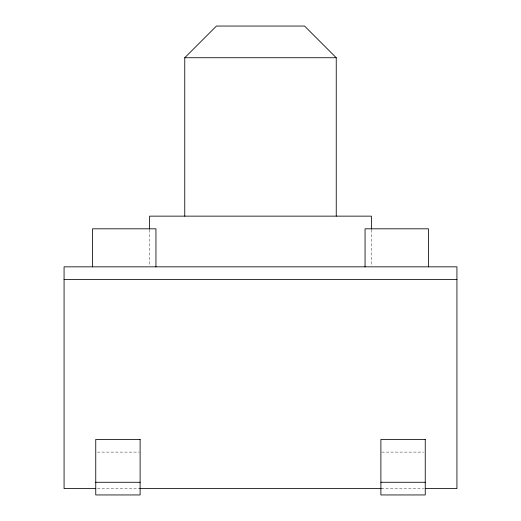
<?xml version="1.0" encoding="UTF-8"?>
<svg xmlns="http://www.w3.org/2000/svg" width="521" height="521" viewBox="0 0 521 521"><rect width="100%" height="100%" fill="white"/><g stroke="black" fill="none" stroke-linecap="round" stroke-linejoin="round"><path stroke-width="0.39" stroke-dasharray="2.6 1.95" d="M97.362 452.104L139.302 452.104M381.698 452.104L423.638 452.104M97.42 488.613L139.713 488.613M381.287 488.613L423.58 488.613M371.388 229.826L371.388 266.029M149.612 229.826L149.612 266.029"/><path stroke-width="0.78" d="M184.76 216.143L184.76 57.733L216.443 26.05L304.557 26.05L336.24 57.733L336.24 216.143M184.76 57.733L336.24 57.733M64.07 279.51L456.93 279.51M95.753 482.277L140.11 482.277M380.89 482.277L425.247 482.277M95.792 488.613L64.07 488.613L64.07 266.837L456.93 266.837L456.93 488.613L425.208 488.613M139.713 488.613L381.287 488.613M428.418 266.837L428.418 228.817L365.052 228.817L365.052 266.837M371.388 229.019L371.388 216.143L149.612 216.143L149.612 229.019M155.948 266.837L155.948 228.817L92.582 228.817L92.582 266.837M140.11 439.431L95.753 439.431L95.753 494.95L140.11 494.95L140.11 439.431M425.247 439.431L380.89 439.431L380.89 494.95L425.247 494.95L425.247 439.431"/></g></svg>
